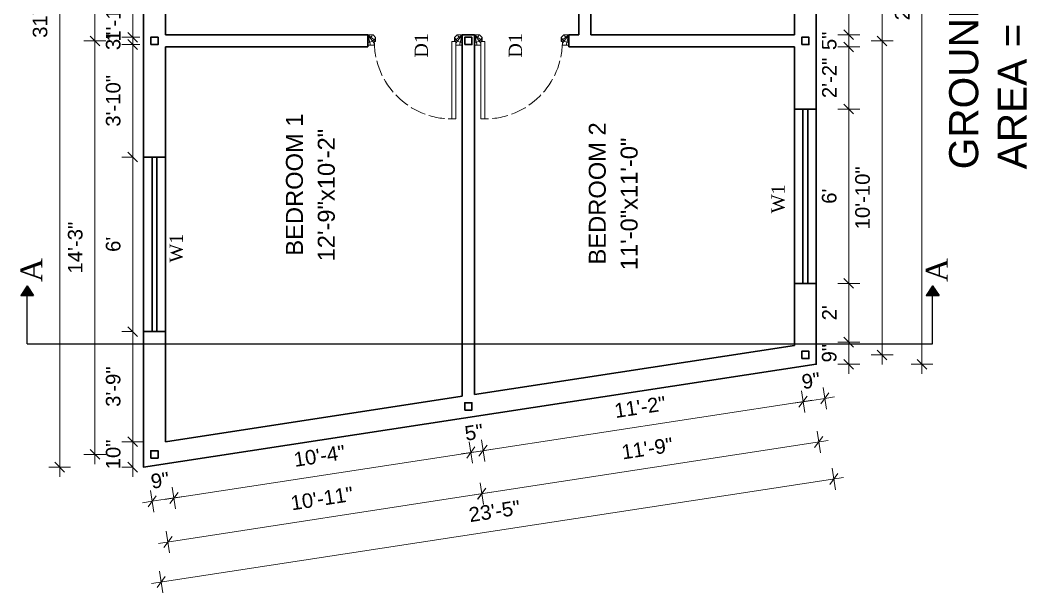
# Model space of a CAD drawing. Header units: inches. Extents: x 45643 to 78083, y -17830 to -3084.
# Drawn here: x 55367.6 to 55786.1, y -14417.6 to -14181.3 of the extents above; entities that cross this region are included whole.
import ezdxf

# ---------------------------------------------------------------- set-up
doc = ezdxf.new("R2010")
doc.units = ezdxf.units.IN
doc.header["$MEASUREMENT"] = 0
doc.linetypes.add('ACAD_ISO02W100', pattern=[15, 12, -3])
doc.linetypes.add('CONTINUA', pattern=[0])
doc.layers.add('A-Hatch', color=7, linetype='Continuous')
doc.layers.add('PDF_Text', color=7, linetype='Continuous')
for name, color, linetype, lineweight in [('A_Title Text', 105, 'Continuous', 60), ('Door-window', 150, 'Continuous', 9), ('ELEVATION', 6, 'Continuous', 30), ('hatch', 30, 'Continuous', 5), ('WALL', 240, 'Continuous', 30)]:
    doc.layers.add(name, color=color, linetype=linetype, lineweight=lineweight)
doc.styles.add('Arial', font='arial.ttf')
doc.styles.add('PDF Arial', font='arial.ttf')
doc.styles.get("Standard").update_dxf_attribs({"font": 'times.ttf'})
doc.dimstyles.new('Sudeep', dxfattribs={"dimtxt": 6, "dimasz": 4, "dimexe": 4.5, "dimexo": 4.5, "dimgap": 5, "dimtad": 1, "dimdec": 0, "dimlunit": 4, "dimtxsty": 'Arial', "dimblk": 'OBLIQUE', "dimcen": 250, "dimdle": 4, "dimclrd": 86, "dimclre": 5, "dimclrt": 1, "dimadec": 0, "dimazin": 0, "dimtfac": 1, "dimtdec": 0, "dimtix": 1, "dimtmove": 1, "dimatfit": 3, "dimldrblk": 'OBLIQUE', "dimfxl": 4.5, "dimfxlon": 1, "dimfrac": 2, "dimlwd": 15, "dimlwe": 13, "dimarcsym": 0})

# ---------------------------------------------------------------- blocks, each defined once
blk = doc.blocks.new("D 3'")
at = {"layer": 'Door-window', "linetype": 'Continuous', "ltscale": 0.25}
for p, q in [((3749.64, -16740.96), (3749.64, -16711.46)), ((3751.14, -16711.46), (3749.64, -16711.46)), ((3751.14, -16740.96), (3751.14, -16711.46)), ((3747.14, -16743.51), (3747.14, -16739.51)), ((3747.14, -16739.51), (3749.64, -16739.51)), ((3749.64, -16740.96), (3751.14, -16740.96)), ((3750.14, -16742.51), (3750.14, -16740.96)), ((3780.14, -16742.51), (3780.14, -16740.96)), ((3780.64, -16740.96), (3780.14, -16740.96)), ((3783.14, -16739.51), (3780.64, -16739.51)), ((3780.64, -16739.51), (3780.64, -16740.96)), ((3783.14, -16743.51), (3783.14, -16739.51)), ((3747.14, -16743.51), (3749.14, -16743.51)), ((3749.14, -16743.51), (3750.14, -16742.51)), ((3781.14, -16743.51), (3780.14, -16742.51)), ((3783.14, -16743.51), (3781.14, -16743.51))]:
    blk.add_line(p, q, dxfattribs=at)
at = {"layer": 'Door-window', "linetype": 'ACAD_ISO02W100', "ltscale": 0.5}
blk.add_arc((3751.14, -16740.96), 29.5, 0, 90, dxfattribs=at)
at = {"layer": 'hatch', "color": 8}
for p, q in [((3747.14, -16743.51), (3748.23, -16739.5)), ((3747.14, -16743.51), (3749.64, -16740.37)), ((3747.14, -16743.51), (3750.14, -16741.17)), ((3783.14, -16743.51), (3780.14, -16741.17)), ((3783.14, -16743.51), (3780.64, -16740.37)), ((3783.14, -16743.51), (3782.06, -16739.5))]:
    blk.add_line(p, q, dxfattribs=at)
for centre, radius, start, end in [((3747.4, -16743.58), 2.93, 20.9872, 95.0825), ((3782.88, -16743.58), 2.93, 84.9175, 159.0128), ((3747.43, -16743.63), 1.42, 5.1372, 101.4864), ((3782.86, -16743.63), 1.42, 78.5136, 174.8628)]:
    blk.add_arc(centre, radius, start, end, dxfattribs=at)
blk = doc.blocks.new('_Oblique')
at = {"color": 0, "linetype": 'ByBlock', "lineweight": -2}
blk.add_line((-0.5, -0.5), (0.5, 0.5), dxfattribs=at)
blk = doc.blocks.new('*D1405')
at = {"layer": 'A_Title Text', "color": 5, "lineweight": 13, "transparency": 16777216}
for p, q in [((55696.27, -14350.94), (55697.63, -14359.84)), ((55557.25, -14372.22), (55558.61, -14381.12))]:
    blk.add_line(p, q, dxfattribs=at)
at = {"layer": 'A_Title Text', "color": 86, "lineweight": 15, "transparency": 16777216}
blk.add_line((55553.98, -14377.28), (55700.9, -14354.79), dxfattribs=at)
at = {"layer": 'Defpoints', "color": 0, "transparency": 16777216}
for p in [(55691.44, -14319.42), (55552.43, -14340.7), (55696.95, -14355.39)]:
    blk.add_point(p, dxfattribs=at)
at = {"layer": 'A_Title Text', "color": 86, "lineweight": 15, "transparency": 16777216, "xscale": 4, "yscale": 4, "zscale": 4}
for p, rotation in [((55696.95, -14355.39), 8.703448867682505), ((55557.93, -14376.67), 188.7034488676825)]:
    blk.add_blockref('_Oblique', p, dxfattribs=dict(at, rotation=rotation))
at = {"layer": 'A_Title Text', "color": 1, "transparency": 16777216, "insert": (55626.22, -14358.06), "char_height": 6, "attachment_point": 5, "rotation": 8.7034, "style": 'Arial'}
blk.add_mtext('11\'-9"', dxfattribs=at)
blk = doc.blocks.new('*D1401')
at = {"layer": 'A_Title Text', "color": 5, "lineweight": 13, "transparency": 16777216}
for p, q in [((55557.3, -14372.2), (55558.68, -14381.1)), ((55427.83, -14392.24), (55429.21, -14401.13))]:
    blk.add_line(p, q, dxfattribs=at)
at = {"layer": 'A_Title Text', "color": 86, "lineweight": 15, "transparency": 16777216}
blk.add_line((55561.94, -14376.04), (55424.57, -14397.3), dxfattribs=at)
at = {"layer": 'Defpoints', "color": 0, "transparency": 16777216}
for p in [(55552.43, -14340.7), (55422.93, -14360.52), (55428.52, -14396.68)]:
    blk.add_point(p, dxfattribs=at)
at = {"layer": 'A_Title Text', "color": 86, "lineweight": 15, "transparency": 16777216, "xscale": 4, "yscale": 4, "zscale": 4}
for p, rotation in [((55557.99, -14376.65), 8.796906325602476), ((55428.52, -14396.68), 188.7969063256025)]:
    blk.add_blockref('_Oblique', p, dxfattribs=dict(at, rotation=rotation))
at = {"layer": 'A_Title Text', "color": 1, "transparency": 16777216, "insert": (55492.02, -14378.7), "char_height": 6, "attachment_point": 5, "rotation": 8.7969, "style": 'Arial'}
blk.add_mtext('10\'-11"', dxfattribs=at)
blk = doc.blocks.new('*D1406')
at = {"layer": 'A_Title Text', "color": 86, "lineweight": 15, "transparency": 16777216}
blk.add_line((55383.85, -14369.77), (55383.85, -13986.01), dxfattribs=at)
at = {"layer": 'A_Title Text', "color": 5, "lineweight": 13, "transparency": 16777216}
for p, q in [((55388.35, -13990.01), (55379.35, -13990.01)), ((55388.35, -14365.77), (55379.35, -14365.77))]:
    blk.add_line(p, q, dxfattribs=at)
at = {"layer": 'Defpoints', "color": 0, "transparency": 16777216}
for p in [(55383.85, -13990.01), (55418.43, -13990.01), (55418.43, -14365.77)]:
    blk.add_point(p, dxfattribs=at)
at = {"layer": 'A_Title Text', "color": 86, "lineweight": 15, "transparency": 16777216, "xscale": 4, "yscale": 4, "zscale": 4}
for p, rotation in [((55383.85, -13990.01), 90), ((55383.85, -14365.77), 270)]:
    blk.add_blockref('_Oblique', p, dxfattribs=dict(at, rotation=rotation))
at = {"layer": 'A_Title Text', "color": 1, "transparency": 16777216, "insert": (55375.78, -14177.89), "char_height": 6, "attachment_point": 5, "rotation": 90, "style": 'Arial'}
blk.add_mtext('31\'-4"', dxfattribs=at)
blk = doc.blocks.new('*D1407')
at = {"layer": 'A_Title Text', "color": 86, "lineweight": 15, "transparency": 16777216}
blk.add_line((55739.54, -14327.28), (55739.54, -14009.38), dxfattribs=at)
at = {"layer": 'A_Title Text', "color": 5, "lineweight": 13, "transparency": 16777216}
for p, q in [((55735.04, -14013.38), (55744.04, -14013.38)), ((55735.04, -14323.28), (55744.04, -14323.28))]:
    blk.add_line(p, q, dxfattribs=at)
at = {"layer": 'Defpoints', "color": 0, "transparency": 16777216}
for p in [(55695.94, -14013.38), (55739.54, -14013.38), (55695.94, -14323.28)]:
    blk.add_point(p, dxfattribs=at)
at = {"layer": 'A_Title Text', "color": 86, "lineweight": 15, "transparency": 16777216, "xscale": 4, "yscale": 4, "zscale": 4}
for p, rotation in [((55739.54, -14013.38), 90), ((55739.54, -14323.28), 270)]:
    blk.add_blockref('_Oblique', p, dxfattribs=dict(at, rotation=rotation))
at = {"layer": 'A_Title Text', "color": 1, "transparency": 16777216, "insert": (55731.47, -14168.33), "char_height": 6, "attachment_point": 5, "rotation": 90, "style": 'Arial'}
blk.add_mtext('25\'-10"', dxfattribs=at)
blk = doc.blocks.new('*D1402')
at = {"layer": 'A_Title Text', "color": 86, "lineweight": 15, "transparency": 16777216}
for p, q in [((55414, -14355.28), (55414, -14351.28)), ((55414, -14365.77), (55414, -14355.28)), ((55414, -14365.77), (55414, -14369.77))]:
    blk.add_line(p, q, dxfattribs=at)
at = {"layer": 'A_Title Text', "color": 5, "lineweight": 13, "transparency": 16777216}
for p, q in [((55418.5, -14355.28), (55409.5, -14355.28)), ((55414, -14365.77), (55409.5, -14365.77))]:
    blk.add_line(p, q, dxfattribs=at)
at = {"layer": 'Defpoints', "color": 0, "transparency": 16777216}
for p in [(55414, -14355.28), (55427.43, -14355.28), (55418.43, -14365.77)]:
    blk.add_point(p, dxfattribs=at)
at = {"layer": 'A_Title Text', "color": 86, "lineweight": 15, "transparency": 16777216, "xscale": 4, "yscale": 4, "zscale": 4}
for p, rotation in [((55414, -14355.28), 270), ((55414, -14365.77), 90)]:
    blk.add_blockref('_Oblique', p, dxfattribs=dict(at, rotation=rotation))
at = {"layer": 'A_Title Text', "color": 1, "transparency": 16777216, "insert": (55405.94, -14360.52), "char_height": 6, "attachment_point": 5, "rotation": 90, "style": 'Arial'}
blk.add_mtext('10"', dxfattribs=at)
blk = doc.blocks.new('*D1408')
at = {"layer": 'A_Title Text', "color": 86, "lineweight": 15, "transparency": 16777216}
blk.add_line((55414, -14359.28), (55414, -14305.8), dxfattribs=at)
at = {"layer": 'A_Title Text', "color": 5, "lineweight": 13, "transparency": 16777216}
for p, q in [((55414, -14309.8), (55409.5, -14309.8)), ((55418.5, -14355.28), (55409.5, -14355.28))]:
    blk.add_line(p, q, dxfattribs=at)
at = {"layer": 'Defpoints', "color": 0, "transparency": 16777216}
for p in [(55414, -14309.8), (55418.43, -14309.8), (55427.43, -14355.28)]:
    blk.add_point(p, dxfattribs=at)
at = {"layer": 'A_Title Text', "color": 86, "lineweight": 15, "transparency": 16777216, "xscale": 4, "yscale": 4, "zscale": 4}
for p, rotation in [((55414, -14309.8), 90), ((55414, -14355.28), 270)]:
    blk.add_blockref('_Oblique', p, dxfattribs=dict(at, rotation=rotation))
at = {"layer": 'A_Title Text', "color": 1, "transparency": 16777216, "insert": (55405.94, -14332.54), "char_height": 6, "attachment_point": 5, "rotation": 90, "style": 'Arial'}
blk.add_mtext('3\'-9"', dxfattribs=at)
blk = doc.blocks.new('*D1409')
at = {"layer": 'A_Title Text', "color": 86, "lineweight": 15, "transparency": 16777216}
blk.add_line((55414, -14313.8), (55414, -14233.8), dxfattribs=at)
at = {"layer": 'A_Title Text', "color": 5, "lineweight": 13, "transparency": 16777216}
for p, q in [((55414, -14237.8), (55409.5, -14237.8)), ((55414, -14309.8), (55409.5, -14309.8))]:
    blk.add_line(p, q, dxfattribs=at)
at = {"layer": 'Defpoints', "color": 0, "transparency": 16777216}
for p in [(55414, -14237.8), (55418.43, -14237.8), (55418.43, -14309.8)]:
    blk.add_point(p, dxfattribs=at)
at = {"layer": 'A_Title Text', "color": 86, "lineweight": 15, "transparency": 16777216, "xscale": 4, "yscale": 4, "zscale": 4}
for p, rotation in [((55414, -14237.8), 90), ((55414, -14309.8), 270)]:
    blk.add_blockref('_Oblique', p, dxfattribs=dict(at, rotation=rotation))
at = {"layer": 'A_Title Text', "color": 1, "transparency": 16777216, "insert": (55405.94, -14273.8), "char_height": 6, "attachment_point": 5, "rotation": 90, "style": 'Arial'}
blk.add_mtext("6'", dxfattribs=at)
blk = doc.blocks.new('*D1410')
at = {"layer": 'A_Title Text', "color": 86, "lineweight": 15, "transparency": 16777216}
blk.add_line((55414, -14241.8), (55414, -14187.32), dxfattribs=at)
at = {"layer": 'A_Title Text', "color": 5, "lineweight": 13, "transparency": 16777216}
for p, q in [((55416.93, -14191.32), (55409.5, -14191.32)), ((55414, -14237.8), (55409.5, -14237.8))]:
    blk.add_line(p, q, dxfattribs=at)
at = {"layer": 'Defpoints', "color": 0, "transparency": 16777216}
for p in [(55414, -14191.32), (55421.43, -14191.32), (55418.43, -14237.8)]:
    blk.add_point(p, dxfattribs=at)
at = {"layer": 'A_Title Text', "color": 86, "lineweight": 15, "transparency": 16777216, "xscale": 4, "yscale": 4, "zscale": 4}
for p, rotation in [((55414, -14191.32), 90), ((55414, -14237.8), 270)]:
    blk.add_blockref('_Oblique', p, dxfattribs=dict(at, rotation=rotation))
at = {"layer": 'A_Title Text', "color": 1, "transparency": 16777216, "insert": (55405.94, -14214.56), "char_height": 6, "attachment_point": 5, "rotation": 90, "style": 'Arial'}
blk.add_mtext('3\'-10"', dxfattribs=at)
blk = doc.blocks.new('*D1411')
at = {"layer": 'A_Title Text', "color": 86, "lineweight": 15, "transparency": 16777216}
for p, q in [((55414, -14188.32), (55414, -14184.32)), ((55414, -14191.32), (55414, -14188.32)), ((55414, -14191.32), (55414, -14195.32))]:
    blk.add_line(p, q, dxfattribs=at)
at = {"layer": 'A_Title Text', "color": 5, "lineweight": 13, "transparency": 16777216}
for p, q in [((55416.93, -14188.32), (55409.5, -14188.32)), ((55416.93, -14191.32), (55409.5, -14191.32))]:
    blk.add_line(p, q, dxfattribs=at)
at = {"layer": 'Defpoints', "color": 0, "transparency": 16777216}
for p in [(55414, -14188.32), (55421.43, -14188.32), (55421.43, -14191.32)]:
    blk.add_point(p, dxfattribs=at)
at = {"layer": 'A_Title Text', "color": 86, "lineweight": 15, "transparency": 16777216, "xscale": 4, "yscale": 4, "zscale": 4}
for p, rotation in [((55414, -14188.32), 270), ((55414, -14191.32), 90)]:
    blk.add_blockref('_Oblique', p, dxfattribs=dict(at, rotation=rotation))
at = {"layer": 'A_Title Text', "color": 1, "transparency": 16777216, "insert": (55405.94, -14189.82), "char_height": 6, "attachment_point": 5, "rotation": 90, "style": 'Arial'}
blk.add_mtext('3"', dxfattribs=at)
blk = doc.blocks.new('*D1412')
at = {"layer": 'A_Title Text', "color": 86, "lineweight": 15, "transparency": 16777216}
for p, q in [((55414, -14175.32), (55414, -14171.32)), ((55414, -14188.32), (55414, -14175.32)), ((55414, -14188.32), (55414, -14192.32))]:
    blk.add_line(p, q, dxfattribs=at)
at = {"layer": 'A_Title Text', "color": 5, "lineweight": 13, "transparency": 16777216}
for p, q in [((55414, -14175.32), (55409.5, -14175.32)), ((55416.93, -14188.32), (55409.5, -14188.32))]:
    blk.add_line(p, q, dxfattribs=at)
at = {"layer": 'Defpoints', "color": 0, "transparency": 16777216}
for p in [(55414, -14175.32), (55418.43, -14175.32), (55421.43, -14188.32)]:
    blk.add_point(p, dxfattribs=at)
at = {"layer": 'A_Title Text', "color": 86, "lineweight": 15, "transparency": 16777216, "xscale": 4, "yscale": 4, "zscale": 4}
for p, rotation in [((55414, -14175.32), 270), ((55414, -14188.32), 90)]:
    blk.add_blockref('_Oblique', p, dxfattribs=dict(at, rotation=rotation))
at = {"layer": 'A_Title Text', "color": 1, "transparency": 16777216, "insert": (55405.99, -14181.82), "char_height": 6, "attachment_point": 5, "rotation": 90, "style": 'Arial'}
blk.add_mtext('1\'-1"', dxfattribs=at)
blk = doc.blocks.new('*D1421')
at = {"layer": 'A_Title Text', "color": 86, "lineweight": 15, "transparency": 16777216}
blk.add_line((55398.36, -14364.52), (55398.36, -14185.82), dxfattribs=at)
at = {"layer": 'A_Title Text', "color": 5, "lineweight": 13, "transparency": 16777216}
for p, q in [((55402.86, -14189.82), (55393.86, -14189.82)), ((55402.86, -14360.52), (55393.86, -14360.52))]:
    blk.add_line(p, q, dxfattribs=at)
at = {"layer": 'Defpoints', "color": 0, "transparency": 16777216}
for p in [(55398.36, -14189.82), (55422.93, -14189.82), (55422.93, -14360.52)]:
    blk.add_point(p, dxfattribs=at)
at = {"layer": 'A_Title Text', "color": 86, "lineweight": 15, "transparency": 16777216, "xscale": 4, "yscale": 4, "zscale": 4}
for p, rotation in [((55398.36, -14189.82), 90), ((55398.36, -14360.52), 270)]:
    blk.add_blockref('_Oblique', p, dxfattribs=dict(at, rotation=rotation))
at = {"layer": 'A_Title Text', "color": 1, "transparency": 16777216, "insert": (55390.29, -14275.17), "char_height": 6, "attachment_point": 5, "rotation": 90, "style": 'Arial'}
blk.add_mtext('14\'-3"', dxfattribs=at)
blk = doc.blocks.new('*D1422')
at = {"layer": 'A_Title Text', "color": 86, "lineweight": 15, "transparency": 16777216}
blk.add_line((55398.36, -14193.82), (55398.36, -14126.82), dxfattribs=at)
at = {"layer": 'A_Title Text', "color": 5, "lineweight": 13, "transparency": 16777216}
for p, q in [((55402.86, -14130.82), (55393.86, -14130.82)), ((55402.86, -14189.82), (55393.86, -14189.82))]:
    blk.add_line(p, q, dxfattribs=at)
at = {"layer": 'Defpoints', "color": 0, "transparency": 16777216}
for p in [(55398.36, -14130.82), (55422.93, -14130.82), (55422.93, -14189.82)]:
    blk.add_point(p, dxfattribs=at)
at = {"layer": 'A_Title Text', "color": 86, "lineweight": 15, "transparency": 16777216, "xscale": 4, "yscale": 4, "zscale": 4}
for p, rotation in [((55398.36, -14130.82), 90), ((55398.36, -14189.82), 270)]:
    blk.add_blockref('_Oblique', p, dxfattribs=dict(at, rotation=rotation))
at = {"layer": 'A_Title Text', "color": 1, "transparency": 16777216, "insert": (55390.34, -14160.32), "char_height": 6, "attachment_point": 5, "rotation": 90, "style": 'Arial'}
blk.add_mtext('4\'-11"', dxfattribs=at)
blk = doc.blocks.new('*D1403')
at = {"layer": 'A_Title Text', "color": 86, "lineweight": 15, "transparency": 16777216}
for p, q in [((55709.37, -14314.18), (55709.37, -14310.18)), ((55709.37, -14323.28), (55709.37, -14314.18)), ((55709.37, -14323.28), (55709.37, -14327.28))]:
    blk.add_line(p, q, dxfattribs=at)
at = {"layer": 'A_Title Text', "color": 5, "lineweight": 13, "transparency": 16777216}
for p, q in [((55704.87, -14314.18), (55713.87, -14314.18)), ((55704.87, -14323.28), (55713.87, -14323.28))]:
    blk.add_line(p, q, dxfattribs=at)
at = {"layer": 'Defpoints', "color": 0, "transparency": 16777216}
for p in [(55695.94, -14314.18), (55709.37, -14314.18), (55695.94, -14323.28)]:
    blk.add_point(p, dxfattribs=at)
at = {"layer": 'A_Title Text', "color": 86, "lineweight": 15, "transparency": 16777216, "xscale": 4, "yscale": 4, "zscale": 4}
for p, rotation in [((55709.37, -14314.18), 270), ((55709.37, -14323.28), 90)]:
    blk.add_blockref('_Oblique', p, dxfattribs=dict(at, rotation=rotation))
at = {"layer": 'A_Title Text', "color": 1, "transparency": 16777216, "insert": (55701.31, -14318.73), "char_height": 6, "attachment_point": 5, "rotation": 90, "style": 'Arial'}
blk.add_mtext('9"', dxfattribs=at)
blk = doc.blocks.new('*D1424')
at = {"layer": 'A_Title Text', "color": 86, "lineweight": 15, "transparency": 16777216}
blk.add_line((55709.37, -14318.18), (55709.37, -14285.94), dxfattribs=at)
at = {"layer": 'A_Title Text', "color": 5, "lineweight": 13, "transparency": 16777216}
for p, q in [((55704.87, -14289.94), (55713.87, -14289.94)), ((55704.87, -14314.18), (55713.87, -14314.18))]:
    blk.add_line(p, q, dxfattribs=at)
at = {"layer": 'Defpoints', "color": 0, "transparency": 16777216}
for p in [(55695.94, -14289.94), (55709.37, -14289.94), (55695.94, -14314.18)]:
    blk.add_point(p, dxfattribs=at)
at = {"layer": 'A_Title Text', "color": 86, "lineweight": 15, "transparency": 16777216, "xscale": 4, "yscale": 4, "zscale": 4}
for p, rotation in [((55709.37, -14289.94), 90), ((55709.37, -14314.18), 270)]:
    blk.add_blockref('_Oblique', p, dxfattribs=dict(at, rotation=rotation))
at = {"layer": 'A_Title Text', "color": 1, "transparency": 16777216, "insert": (55701.36, -14302.06), "char_height": 6, "attachment_point": 5, "rotation": 90, "style": 'Arial'}
blk.add_mtext("2'", dxfattribs=at)
blk = doc.blocks.new('*D1425')
at = {"layer": 'A_Title Text', "color": 86, "lineweight": 15, "transparency": 16777216}
blk.add_line((55709.37, -14293.94), (55709.37, -14213.94), dxfattribs=at)
at = {"layer": 'A_Title Text', "color": 5, "lineweight": 13, "transparency": 16777216}
for p, q in [((55704.87, -14217.94), (55713.87, -14217.94)), ((55704.87, -14289.94), (55713.87, -14289.94))]:
    blk.add_line(p, q, dxfattribs=at)
at = {"layer": 'Defpoints', "color": 0, "transparency": 16777216}
for p in [(55695.94, -14217.94), (55709.37, -14217.94), (55695.94, -14289.94)]:
    blk.add_point(p, dxfattribs=at)
at = {"layer": 'A_Title Text', "color": 86, "lineweight": 15, "transparency": 16777216, "xscale": 4, "yscale": 4, "zscale": 4}
for p, rotation in [((55709.37, -14217.94), 90), ((55709.37, -14289.94), 270)]:
    blk.add_blockref('_Oblique', p, dxfattribs=dict(at, rotation=rotation))
at = {"layer": 'A_Title Text', "color": 1, "transparency": 16777216, "insert": (55701.31, -14253.94), "char_height": 6, "attachment_point": 5, "rotation": 90, "style": 'Arial'}
blk.add_mtext("6'", dxfattribs=at)
blk = doc.blocks.new('*D1426')
at = {"layer": 'A_Title Text', "color": 86, "lineweight": 15, "transparency": 16777216}
for p, q in [((55709.37, -14192.32), (55709.37, -14188.32)), ((55709.37, -14217.94), (55709.37, -14192.32)), ((55709.37, -14217.94), (55709.37, -14221.94))]:
    blk.add_line(p, q, dxfattribs=at)
at = {"layer": 'A_Title Text', "color": 5, "lineweight": 13, "transparency": 16777216}
for p, q in [((55704.87, -14192.32), (55713.87, -14192.32)), ((55704.87, -14217.94), (55713.87, -14217.94))]:
    blk.add_line(p, q, dxfattribs=at)
at = {"layer": 'Defpoints', "color": 0, "transparency": 16777216}
for p in [(55686.94, -14192.32), (55709.37, -14192.32), (55695.94, -14217.94)]:
    blk.add_point(p, dxfattribs=at)
at = {"layer": 'A_Title Text', "color": 86, "lineweight": 15, "transparency": 16777216, "xscale": 4, "yscale": 4, "zscale": 4}
for p, rotation in [((55709.37, -14192.32), 270), ((55709.37, -14217.94), 90)]:
    blk.add_blockref('_Oblique', p, dxfattribs=dict(at, rotation=rotation))
at = {"layer": 'A_Title Text', "color": 1, "transparency": 16777216, "insert": (55701.36, -14205.13), "char_height": 6, "attachment_point": 5, "rotation": 90, "style": 'Arial'}
blk.add_mtext('2\'-2"', dxfattribs=at)
blk = doc.blocks.new('*D1427')
at = {"layer": 'A_Title Text', "color": 86, "lineweight": 15, "transparency": 16777216}
for p, q in [((55709.37, -14187.32), (55709.37, -14183.32)), ((55709.37, -14192.32), (55709.37, -14187.32)), ((55709.37, -14192.32), (55709.37, -14196.32))]:
    blk.add_line(p, q, dxfattribs=at)
at = {"layer": 'A_Title Text', "color": 5, "lineweight": 13, "transparency": 16777216}
for p, q in [((55704.87, -14187.32), (55713.87, -14187.32)), ((55704.87, -14192.32), (55713.87, -14192.32))]:
    blk.add_line(p, q, dxfattribs=at)
at = {"layer": 'Defpoints', "color": 0, "transparency": 16777216}
for p in [(55686.94, -14187.32), (55709.37, -14187.32), (55686.94, -14192.32)]:
    blk.add_point(p, dxfattribs=at)
at = {"layer": 'A_Title Text', "color": 86, "lineweight": 15, "transparency": 16777216, "xscale": 4, "yscale": 4, "zscale": 4}
for p, rotation in [((55709.37, -14187.32), 270), ((55709.37, -14192.32), 90)]:
    blk.add_blockref('_Oblique', p, dxfattribs=dict(at, rotation=rotation))
at = {"layer": 'A_Title Text', "color": 1, "transparency": 16777216, "insert": (55701.32, -14189.82), "char_height": 6, "attachment_point": 5, "rotation": 90, "style": 'Arial'}
blk.add_mtext('5"', dxfattribs=at)
blk = doc.blocks.new('*D1428')
at = {"layer": 'A_Title Text', "color": 86, "lineweight": 15, "transparency": 16777216}
blk.add_line((55709.37, -14191.32), (55709.37, -14129.32), dxfattribs=at)
at = {"layer": 'A_Title Text', "color": 5, "lineweight": 13, "transparency": 16777216}
for p, q in [((55704.87, -14133.32), (55713.87, -14133.32)), ((55704.87, -14187.32), (55713.87, -14187.32))]:
    blk.add_line(p, q, dxfattribs=at)
at = {"layer": 'Defpoints', "color": 0, "transparency": 16777216}
for p in [(55686.94, -14133.32), (55709.37, -14133.32), (55686.94, -14187.32)]:
    blk.add_point(p, dxfattribs=at)
at = {"layer": 'A_Title Text', "color": 86, "lineweight": 15, "transparency": 16777216, "xscale": 4, "yscale": 4, "zscale": 4}
for p, rotation in [((55709.37, -14133.32), 90), ((55709.37, -14187.32), 270)]:
    blk.add_blockref('_Oblique', p, dxfattribs=dict(at, rotation=rotation))
at = {"layer": 'A_Title Text', "color": 1, "transparency": 16777216, "insert": (55701.31, -14160.32), "char_height": 6, "attachment_point": 5, "rotation": 90, "style": 'Arial'}
blk.add_mtext('4\'-6"', dxfattribs=at)
blk = doc.blocks.new('*D1435')
at = {"layer": 'A_Title Text', "color": 86, "lineweight": 15, "transparency": 16777216}
blk.add_line((55723.12, -14323.42), (55723.12, -14185.82), dxfattribs=at)
at = {"layer": 'A_Title Text', "color": 5, "lineweight": 13, "transparency": 16777216}
for p, q in [((55718.62, -14189.82), (55727.62, -14189.82)), ((55718.62, -14319.42), (55727.62, -14319.42))]:
    blk.add_line(p, q, dxfattribs=at)
at = {"layer": 'Defpoints', "color": 0, "transparency": 16777216}
for p in [(55691.44, -14189.82), (55723.12, -14189.82), (55691.44, -14319.42)]:
    blk.add_point(p, dxfattribs=at)
at = {"layer": 'A_Title Text', "color": 86, "lineweight": 15, "transparency": 16777216, "xscale": 4, "yscale": 4, "zscale": 4}
for p, rotation in [((55723.12, -14189.82), 90), ((55723.12, -14319.42), 270)]:
    blk.add_blockref('_Oblique', p, dxfattribs=dict(at, rotation=rotation))
at = {"layer": 'A_Title Text', "color": 1, "transparency": 16777216, "insert": (55715.06, -14254.62), "char_height": 6, "attachment_point": 5, "rotation": 90, "style": 'Arial'}
blk.add_mtext('10\'-10"', dxfattribs=at)
blk = doc.blocks.new('*D1436')
at = {"layer": 'A_Title Text', "color": 86, "lineweight": 15, "transparency": 16777216}
blk.add_line((55723.12, -14193.82), (55723.12, -14126.82), dxfattribs=at)
at = {"layer": 'A_Title Text', "color": 5, "lineweight": 13, "transparency": 16777216}
for p, q in [((55718.62, -14130.82), (55727.62, -14130.82)), ((55718.62, -14189.82), (55727.62, -14189.82))]:
    blk.add_line(p, q, dxfattribs=at)
at = {"layer": 'Defpoints', "color": 0, "transparency": 16777216}
for p in [(55691.44, -14130.82), (55723.12, -14130.82), (55691.44, -14189.82)]:
    blk.add_point(p, dxfattribs=at)
at = {"layer": 'A_Title Text', "color": 86, "lineweight": 15, "transparency": 16777216, "xscale": 4, "yscale": 4, "zscale": 4}
for p, rotation in [((55723.12, -14130.82), 90), ((55723.12, -14189.82), 270)]:
    blk.add_blockref('_Oblique', p, dxfattribs=dict(at, rotation=rotation))
at = {"layer": 'A_Title Text', "color": 1, "transparency": 16777216, "insert": (55715.11, -14160.32), "char_height": 6, "attachment_point": 5, "rotation": 90, "style": 'Arial'}
blk.add_mtext('4\'-11"', dxfattribs=at)
blk = doc.blocks.new('*D1438')
at = {"layer": 'A_Title Text', "color": 86, "lineweight": 15, "transparency": 16777216}
blk.add_line((55421.72, -14413.74), (55707.15, -14370.05), dxfattribs=at)
at = {"layer": 'A_Title Text', "color": 5, "lineweight": 13, "transparency": 16777216}
for p, q in [((55702.52, -14366.21), (55703.88, -14375.1)), ((55425, -14408.69), (55426.36, -14417.59))]:
    blk.add_line(p, q, dxfattribs=at)
at = {"layer": 'Defpoints', "color": 0, "transparency": 16777216}
for p in [(55695.94, -14323.28), (55418.43, -14365.77), (55703.2, -14370.66)]:
    blk.add_point(p, dxfattribs=at)
at = {"layer": 'A_Title Text', "color": 86, "lineweight": 15, "transparency": 16777216, "xscale": 4, "yscale": 4, "zscale": 4}
for p, rotation in [((55703.2, -14370.66), 8.703448867681692), ((55425.68, -14413.14), 188.7034488676817)]:
    blk.add_blockref('_Oblique', p, dxfattribs=dict(at, rotation=rotation))
at = {"layer": 'A_Title Text', "color": 1, "transparency": 16777216, "insert": (55563.22, -14383.93), "char_height": 6, "attachment_point": 5, "rotation": 8.7034, "style": 'Arial'}
blk.add_mtext('23\'-5"', dxfattribs=at)
blk = doc.blocks.new('*D1439')
at = {"layer": 'A_Title Text', "color": 5, "lineweight": 13, "transparency": 16777216}
for p, q in [((55689.81, -14334.3), (55691.18, -14343.2)), ((55557.8, -14354.51), (55559.16, -14363.41))]:
    blk.add_line(p, q, dxfattribs=at)
at = {"layer": 'A_Title Text', "color": 86, "lineweight": 15, "transparency": 16777216}
blk.add_line((55554.52, -14359.56), (55694.45, -14338.14), dxfattribs=at)
at = {"layer": 'Defpoints', "color": 0, "transparency": 16777216}
for p in [(55686.94, -14315.56), (55554.93, -14335.76), (55690.49, -14338.75)]:
    blk.add_point(p, dxfattribs=at)
at = {"layer": 'A_Title Text', "color": 86, "lineweight": 15, "transparency": 16777216, "xscale": 4, "yscale": 4, "zscale": 4}
for p, rotation in [((55690.49, -14338.75), 8.703448867721843), ((55558.48, -14358.96), 188.7034488677218)]:
    blk.add_blockref('_Oblique', p, dxfattribs=dict(at, rotation=rotation))
at = {"layer": 'A_Title Text', "color": 1, "transparency": 16777216, "insert": (55623.27, -14340.93), "char_height": 6, "attachment_point": 5, "rotation": 8.7034, "style": 'Arial'}
blk.add_mtext('11\'-2"', dxfattribs=at)
blk = doc.blocks.new('*D1440')
at = {"layer": 'A_Title Text', "color": 5, "lineweight": 13, "transparency": 16777216}
for p, q in [((55689.81, -14334.3), (55691.18, -14343.2)), ((55698.81, -14332.92), (55700.18, -14341.82))]:
    blk.add_line(p, q, dxfattribs=at)
at = {"layer": 'A_Title Text', "color": 86, "lineweight": 15, "transparency": 16777216}
for p, q in [((55690.49, -14338.75), (55686.54, -14339.35)), ((55690.49, -14338.75), (55699.49, -14337.37)), ((55699.49, -14337.37), (55703.45, -14336.77))]:
    blk.add_line(p, q, dxfattribs=at)
at = {"layer": 'Defpoints', "color": 0, "transparency": 16777216}
for p in [(55686.94, -14315.56), (55695.94, -14314.18), (55699.49, -14337.37)]:
    blk.add_point(p, dxfattribs=at)
at = {"layer": 'A_Title Text', "color": 86, "lineweight": 15, "transparency": 16777216, "xscale": 4, "yscale": 4, "zscale": 4}
for p, rotation in [((55690.49, -14338.75), 8.703448867721812), ((55699.49, -14337.37), 188.7034488677218)]:
    blk.add_blockref('_Oblique', p, dxfattribs=dict(at, rotation=rotation))
at = {"layer": 'A_Title Text', "color": 1, "transparency": 16777216, "insert": (55693.77, -14330.09), "char_height": 6, "attachment_point": 5, "rotation": 8.7034, "style": 'Arial'}
blk.add_mtext('9"', dxfattribs=at)
blk = doc.blocks.new('*D1441')
at = {"layer": 'A_Title Text', "color": 5, "lineweight": 13, "transparency": 16777216}
for p, q in [((55552.8, -14355.28), (55554.16, -14364.17)), ((55557.8, -14354.51), (55559.16, -14363.41))]:
    blk.add_line(p, q, dxfattribs=at)
at = {"layer": 'A_Title Text', "color": 86, "lineweight": 15, "transparency": 16777216}
for p, q in [((55553.48, -14359.72), (55549.52, -14360.33)), ((55558.48, -14358.96), (55553.48, -14359.72)), ((55558.48, -14358.96), (55562.43, -14358.35))]:
    blk.add_line(p, q, dxfattribs=at)
at = {"layer": 'Defpoints', "color": 0, "transparency": 16777216}
for p in [(55549.93, -14336.53), (55554.93, -14335.76), (55553.48, -14359.72)]:
    blk.add_point(p, dxfattribs=at)
at = {"layer": 'A_Title Text', "color": 86, "lineweight": 15, "transparency": 16777216, "xscale": 4, "yscale": 4, "zscale": 4}
for p, rotation in [((55553.48, -14359.72), 8.703448867721843), ((55558.48, -14358.96), 188.7034488677218)]:
    blk.add_blockref('_Oblique', p, dxfattribs=dict(at, rotation=rotation))
at = {"layer": 'A_Title Text', "color": 1, "transparency": 16777216, "insert": (55554.76, -14351.38), "char_height": 6, "attachment_point": 5, "rotation": 8.7034, "style": 'Arial'}
blk.add_mtext('5"', dxfattribs=at)
blk = doc.blocks.new('*D1442')
at = {"layer": 'A_Title Text', "color": 5, "lineweight": 13, "transparency": 16777216}
for p, q in [((55552.8, -14355.28), (55554.16, -14364.17)), ((55430.3, -14374.03), (55431.66, -14382.93))]:
    blk.add_line(p, q, dxfattribs=at)
at = {"layer": 'A_Title Text', "color": 86, "lineweight": 15, "transparency": 16777216}
blk.add_line((55557.43, -14359.12), (55427.02, -14379.08), dxfattribs=at)
at = {"layer": 'Defpoints', "color": 0, "transparency": 16777216}
for p in [(55549.93, -14336.53), (55427.43, -14355.28), (55430.98, -14378.48)]:
    blk.add_point(p, dxfattribs=at)
at = {"layer": 'A_Title Text', "color": 86, "lineweight": 15, "transparency": 16777216, "xscale": 4, "yscale": 4, "zscale": 4}
for p, rotation in [((55553.48, -14359.72), 8.703448867721812), ((55430.98, -14378.48), 188.7034488677218)]:
    blk.add_blockref('_Oblique', p, dxfattribs=dict(at, rotation=rotation))
at = {"layer": 'A_Title Text', "color": 1, "transparency": 16777216, "insert": (55491.01, -14361.13), "char_height": 6, "attachment_point": 5, "rotation": 8.7034, "style": 'Arial'}
blk.add_mtext('10\'-4"', dxfattribs=at)
blk = doc.blocks.new('*D1443')
at = {"layer": 'A_Title Text', "color": 5, "lineweight": 13, "transparency": 16777216}
for p, q in [((55430.3, -14374.03), (55431.66, -14382.93)), ((55421.3, -14375.41), (55422.66, -14384.3))]:
    blk.add_line(p, q, dxfattribs=at)
at = {"layer": 'A_Title Text', "color": 86, "lineweight": 15, "transparency": 16777216}
for p, q in [((55430.98, -14378.48), (55421.98, -14379.85)), ((55430.98, -14378.48), (55434.93, -14377.87)), ((55421.98, -14379.85), (55418.02, -14380.46))]:
    blk.add_line(p, q, dxfattribs=at)
at = {"layer": 'Defpoints', "color": 0, "transparency": 16777216}
for p in [(55418.43, -14356.66), (55427.43, -14355.28), (55421.98, -14379.85)]:
    blk.add_point(p, dxfattribs=at)
at = {"layer": 'A_Title Text', "color": 86, "lineweight": 15, "transparency": 16777216, "xscale": 4, "yscale": 4, "zscale": 4}
for p, rotation in [((55421.98, -14379.85), 8.703448867721843), ((55430.98, -14378.48), 188.7034488677218)]:
    blk.add_blockref('_Oblique', p, dxfattribs=dict(at, rotation=rotation))
at = {"layer": 'A_Title Text', "color": 1, "transparency": 16777216, "insert": (55425.26, -14371.2), "char_height": 6, "attachment_point": 5, "rotation": 8.7034, "style": 'Arial'}
blk.add_mtext('9"', dxfattribs=at)

msp = doc.modelspace()

# ---------------------------------------------------------------- hatches: boundary and pattern name
at = {"layer": 'A-Hatch'}
h = msp.add_hatch(dxfattribs=at)
h.set_pattern_fill('ANSI31', color=256, angle=90)
h.set_pattern_definition([(135, (41452.44694, -72980.93778), (-0.08838834765, -0.08838834765), [])])
h.paths.add_polyline_path([(55370.43, -14290.91), (55367.76, -14294.95), (55373.09, -14294.95)])
h = msp.add_hatch(dxfattribs=at)
h.set_pattern_fill('ANSI31', color=256, angle=90)
h.set_pattern_definition([(135, (41825.96456, -72980.93778), (-0.08838834765, -0.08838834765), [])])
h.paths.add_polyline_path([(55743.94, -14290.91), (55741.28, -14294.95), (55746.61, -14294.95)])

# ---------------------------------------------------------------- linework, layer by layer
for p, q in [((55370.43, -14290.91), (55367.76, -14294.95)), ((55370.43, -14290.91), (55373.09, -14294.95)), ((55743.94, -14290.91), (55741.28, -14294.95)), ((55743.94, -14290.91), (55746.61, -14294.95)), ((55367.76, -14294.95), (55373.09, -14294.95)), ((55370.43, -14314.91), (55370.43, -14294.95)), ((55741.28, -14294.95), (55746.61, -14294.95)), ((55743.94, -14314.91), (55743.94, -14294.95)), ((55370.43, -14314.91), (55743.94, -14314.91))]:
    msp.add_line(p, q)
at = {"layer": 'ELEVATION'}
for p, q in [((55427.43, -14053.8), (55427.43, -14187.32)), ((55686.94, -14187.32), (55686.94, -14133.32)), ((55597.94, -14187.32), (55597.94, -14163.32)), ((55602.94, -14187.32), (55602.94, -14163.32)), ((55427.43, -14187.32), (55510.93, -14187.32)), ((55510.93, -14192.32), (55510.93, -14187.32)), ((55549.93, -14187.32), (55554.93, -14187.32)), ((55549.93, -14192.32), (55549.93, -14187.32)), ((55554.93, -14192.32), (55554.93, -14187.32)), ((55593.93, -14187.32), (55597.94, -14187.32)), ((55593.93, -14192.32), (55593.93, -14187.32)), ((55602.94, -14187.32), (55686.94, -14187.32)), ((55427.43, -14192.32), (55427.43, -14355.28)), ((55427.43, -14192.32), (55510.93, -14192.32)), ((55549.93, -14192.32), (55549.93, -14336.53)), ((55554.93, -14192.32), (55554.93, -14335.76)), ((55593.93, -14192.32), (55686.94, -14192.32)), ((55686.94, -14315.56), (55686.94, -14192.32)), ((55686.94, -14217.94), (55695.94, -14217.94)), ((55690.44, -14289.94), (55690.44, -14217.94)), ((55692.44, -14289.94), (55692.44, -14217.94)), ((55427.43, -14237.8), (55418.43, -14237.8)), ((55421.93, -14309.8), (55421.93, -14237.8)), ((55423.93, -14309.8), (55423.93, -14237.8)), ((55686.94, -14289.94), (55695.94, -14289.94)), ((55427.43, -14309.8), (55418.43, -14309.8)), ((55554.93, -14335.76), (55686.94, -14315.56)), ((55427.43, -14355.28), (55549.93, -14336.53))]:
    msp.add_line(p, q, dxfattribs=at)
msp.add_lwpolyline([(55418.43, -14053.8), (55418.43, -14365.77), (55695.94, -14323.28), (55695.94, -14057.66)], dxfattribs=at)
for points in [[(55421.43, -14191.32), (55421.43, -14188.32), (55424.43, -14188.32), (55424.43, -14191.32)], [(55550.93, -14191.32), (55550.93, -14188.32), (55553.93, -14188.32), (55553.93, -14191.32)], [(55689.94, -14191.32), (55689.94, -14188.32), (55692.94, -14188.32), (55692.94, -14191.32)], [(55689.94, -14320.92), (55689.94, -14317.92), (55692.94, -14317.92), (55692.94, -14320.92)], [(55550.93, -14342.2), (55550.93, -14339.2), (55553.93, -14339.2), (55553.93, -14342.2)], [(55421.43, -14362.02), (55421.43, -14359.02), (55424.43, -14359.02), (55424.43, -14362.02)]]:
    msp.add_lwpolyline(points, close=True, dxfattribs=at)

# ---------------------------------------------------------------- block references
at = {"layer": 'WALL', "linetype": 'CONTINUA', "yscale": 1.083333333333211, "zscale": 1.083333333333211}
for p, xscale, rotation in [((59609.33, -32326.12), 1.083333333333211, 179.9999992662882), ((51495.52, -32326.12), -1.083333333333211, 180.0000007337118)]:
    msp.add_blockref("D 3'", p, dxfattribs=dict(at, xscale=xscale, rotation=rotation))

# ---------------------------------------------------------------- texts
at = {"rotation": 90}
for s, insert, char_height, width, attachment_point in [('{\\fTimes New Roman|b0|i0|c0|p18;D1}', (55530.26, -14196.76), 5.4869, 54.2013, 1), ('{\\fTimes New Roman|b0|i0|c0|p18;D1}', (55574.59, -14196.76), 5.4869, 54.2013, 7), ('W1', (55677.44, -14260.99), 5.487, 1396.073, 1), ('W1', (55429.17, -14281.38), 5.487, 1396.073, 1), ('A', (55367.67, -14289.34), 9, 10.8456, 1), ('A', (55741.19, -14289.34), 9, 10.8456, 1)]:
    msp.add_mtext(s, dxfattribs=dict(at, insert=insert, char_height=char_height, width=width, attachment_point=attachment_point))
at = {"layer": 'PDF_Text', "attachment_point": 7, "rotation": 90, "style": 'PDF Arial'}
for s, insert, char_height in [('GROUND FLOOR PLAN\\PAREA = 660.70 SQ.FT', (55786.06, -14242.84), 12), ('BEDROOM 1', (55484.28, -14278.47), 7), ('12\'-9"x10\'-2"', (55497.42, -14280.84), 7), ('BEDROOM 2', (55609.21, -14282.11), 7), ('11\'-0"x11\'-0"', (55622.35, -14284.47), 7)]:
    msp.add_mtext(s, dxfattribs=dict(at, insert=insert, char_height=char_height))

# ---------------------------------------------------------------- dimensions: what is measured, and where the dimension line sits
at = {"layer": 'A_Title Text'}
for base, p1, p2, angle, picture, middle in [((55383.85, -13990.01), (55418.43, -14365.77), (55418.43, -13990.01), 90, '*D1406', (55375.78, -14177.89)), ((55739.54, -14013.38), (55695.94, -14323.28), (55695.94, -14013.38), 90, '*D1407', (55731.47, -14168.33)), ((55398.36, -14130.82), (55422.93, -14189.82), (55422.93, -14130.82), 90, '*D1422', (55390.34, -14160.32)), ((55723.12, -14130.82), (55691.44, -14189.82), (55691.44, -14130.82), 90, '*D1436', (55715.11, -14160.32)), ((55709.37, -14133.32), (55686.94, -14187.32), (55686.94, -14133.32), 90, '*D1428', (55701.31, -14160.32)), ((55414, -14175.32), (55421.43, -14188.32), (55418.43, -14175.32), 90, '*D1412', (55405.99, -14181.82)), ((55398.36, -14189.82), (55422.93, -14360.52), (55422.93, -14189.82), 90, '*D1421', (55390.29, -14275.17)), ((55414, -14188.32), (55421.43, -14191.32), (55421.43, -14188.32), 90, '*D1411', (55405.94, -14189.82)), ((55709.37, -14187.32), (55686.94, -14192.32), (55686.94, -14187.32), 90, '*D1427', (55701.32, -14189.82)), ((55723.12, -14189.82), (55691.44, -14319.42), (55691.44, -14189.82), 90, '*D1435', (55715.06, -14254.62)), ((55414, -14191.32), (55418.43, -14237.8), (55421.43, -14191.32), 90, '*D1410', (55405.94, -14214.56)), ((55709.37, -14192.32), (55695.94, -14217.94), (55686.94, -14192.32), 90, '*D1426', (55701.36, -14205.13)), ((55709.37, -14217.94), (55695.94, -14289.94), (55695.94, -14217.94), 90, '*D1425', (55701.31, -14253.94)), ((55414, -14237.8), (55418.43, -14309.8), (55418.43, -14237.8), 90, '*D1409', (55405.94, -14273.8)), ((55709.37, -14289.94), (55695.94, -14314.18), (55695.94, -14289.94), 90, '*D1424', (55701.36, -14302.06)), ((55414, -14309.8), (55427.43, -14355.28), (55418.43, -14309.8), 90, '*D1408', (55405.94, -14332.54)), ((55709.37, -14314.18), (55695.94, -14323.28), (55695.94, -14314.18), 90, '*D1403', (55701.31, -14318.73)), ((55690.49, -14338.75), (55554.93, -14335.76), (55686.94, -14315.56), 188.7034, '*D1439', (55623.27, -14340.93)), ((55699.49, -14337.37), (55686.94, -14315.56), (55695.94, -14314.18), 188.7034, '*D1440', (55693.77, -14330.09)), ((55430.98, -14378.48), (55549.93, -14336.53), (55427.43, -14355.28), 188.7034, '*D1442', (55491.01, -14361.13)), ((55553.48, -14359.72), (55554.93, -14335.76), (55549.93, -14336.53), 188.7034, '*D1441', (55554.76, -14351.38)), ((55428.52, -14396.68), (55552.43, -14340.7), (55422.93, -14360.52), 188.7969, '*D1401', (55492.02, -14378.7)), ((55414, -14355.28), (55418.43, -14365.77), (55427.43, -14355.28), 90, '*D1402', (55405.94, -14360.52)), ((55421.98, -14379.85), (55427.43, -14355.28), (55418.43, -14356.66), 188.7034, '*D1443', (55425.26, -14371.2))]:
    dim = msp.add_linear_dim(base=base, p1=p1, p2=p2, angle=angle, dimstyle='Sudeep', dxfattribs=at)
    dim.commit()
    dim.dimension.update_dxf_attribs({"geometry": picture, "text_midpoint": middle})
for p1, p2, distance, picture, middle in [((55552.43, -14340.7), (55691.44, -14319.42), -36.39, '*D1405', (55626.22, -14358.06)), ((55418.43, -14365.77), (55695.94, -14323.28), -47.93, '*D1438', (55563.22, -14383.93))]:
    dim = msp.add_aligned_dim(p1=p1, p2=p2, distance=distance, dimstyle='Sudeep', dxfattribs=at)
    dim.commit()
    dim.dimension.update_dxf_attribs({"geometry": picture, "text_midpoint": middle})

doc.saveas('drawing.dxf')
